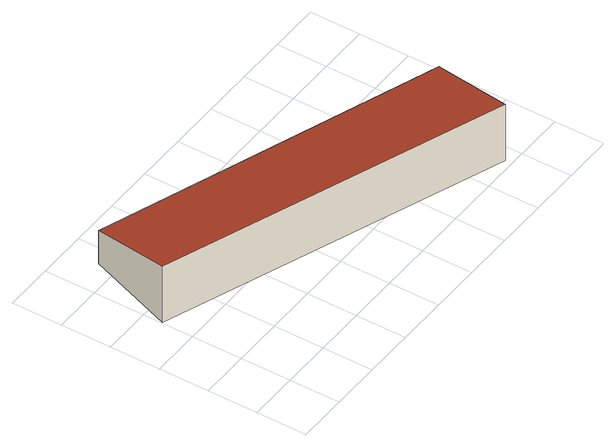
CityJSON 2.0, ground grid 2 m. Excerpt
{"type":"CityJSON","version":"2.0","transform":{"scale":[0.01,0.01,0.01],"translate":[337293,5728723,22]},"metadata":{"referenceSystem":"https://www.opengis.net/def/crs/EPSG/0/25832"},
"CityObjects":{
"building1":{"type":"Building","attributes":{"Geometrietyp2DReferenz":"3000","Gemeindeschluessel":"05170048","function":"51009_1610","roofType":"2100","measuredHeight":2.51},"geometry":[{"type":"Solid","lod":"2","boundaries":[[[[0,1,2,3]],[[4,5,1,0]],[[6,7,5,4]],[[3,2,7,6]],[[4,0,3,6]],[[1,5,7,2]]]],"semantics":{"surfaces":[{"type":"WallSurface"},{"type":"RoofSurface"},{"type":"GroundSurface"}],"values":[[0,0,0,0,1,2]]}}]}
},
"vertices":[
[134,874,223],[134,874,75],[5,525,75],[5,525,327],[1481,394,218],[1481,394,75],[1343,29,327],[1343,29,75]
]}
